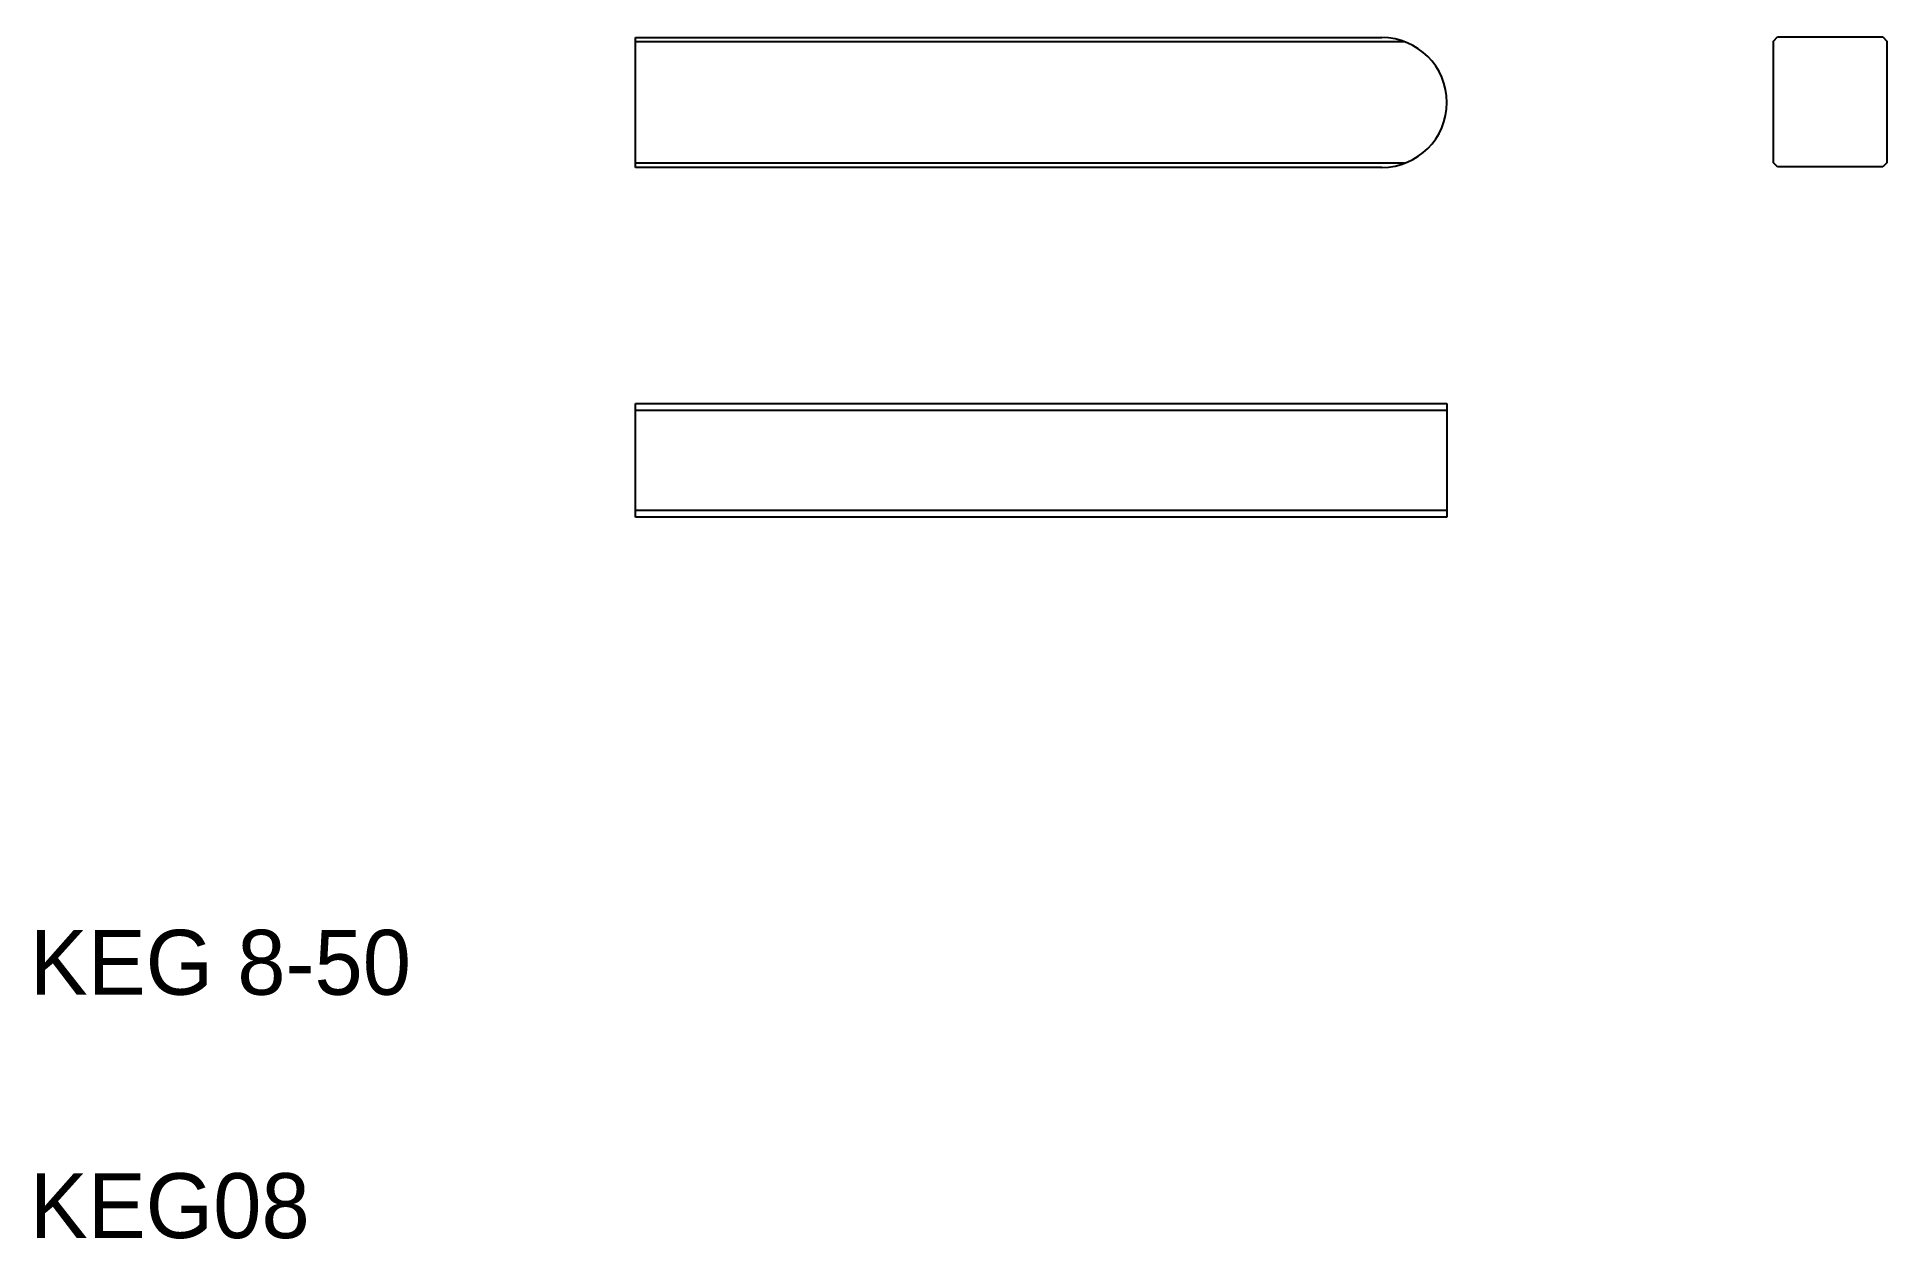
# Model space of a CAD drawing. Extents: x 10 to 124, y 10 to 84.
import ezdxf

# ---------------------------------------------------------------- set-up
doc = ezdxf.new("R2010")
doc.units = 0
doc.layers.get('0').update_dxf_attribs({"linetype": 'CONTINUOUS'})

msp = doc.modelspace()

# ---------------------------------------------------------------- linework, layer by layer
at = {"color": 7, "linetype": 'CONTINUOUS'}
for p, q in [((47.32, 84), (93.32, 84)), ((47.32, 76), (47.32, 84)), ((117.44, 83.79), (117.69, 84.04)), ((117.44, 76.29), (117.44, 83.79)), ((117.69, 84.04), (124.19, 84.04)), ((124.19, 84.04), (124.44, 83.79)), ((124.44, 83.79), (124.44, 76.29)), ((93.32, 76), (47.32, 76)), ((117.69, 76.04), (117.44, 76.29)), ((124.19, 76.04), (117.69, 76.04)), ((124.44, 76.29), (124.19, 76.04)), ((47.32, 61.44), (97.32, 61.44)), ((47.32, 54.44), (47.32, 61.44)), ((97.32, 61.44), (97.32, 54.44)), ((97.32, 54.44), (47.32, 54.44))]:
    msp.add_line(p, q, dxfattribs=at)
at = {"color": 3, "linetype": 'CONTINUOUS'}
for p, q in [((47.32, 83.75), (94.71, 83.75)), ((94.71, 76.25), (47.32, 76.25)), ((47.32, 61.04), (97.32, 61.04)), ((97.32, 54.84), (47.32, 54.84))]:
    msp.add_line(p, q, dxfattribs=at)
at = {"color": 7, "linetype": 'CONTINUOUS'}
for start, end in [(0, 90), (270, 360)]:
    msp.add_arc((93.32, 80), 4, start, end, dxfattribs=at)

# ---------------------------------------------------------------- texts
for s, p in [('KEG 8-50', (10, 25)), ('KEG08', (10, 10))]:
    msp.add_text(s, height=4, dxfattribs=at).set_placement(p)

doc.saveas('drawing.dxf')
